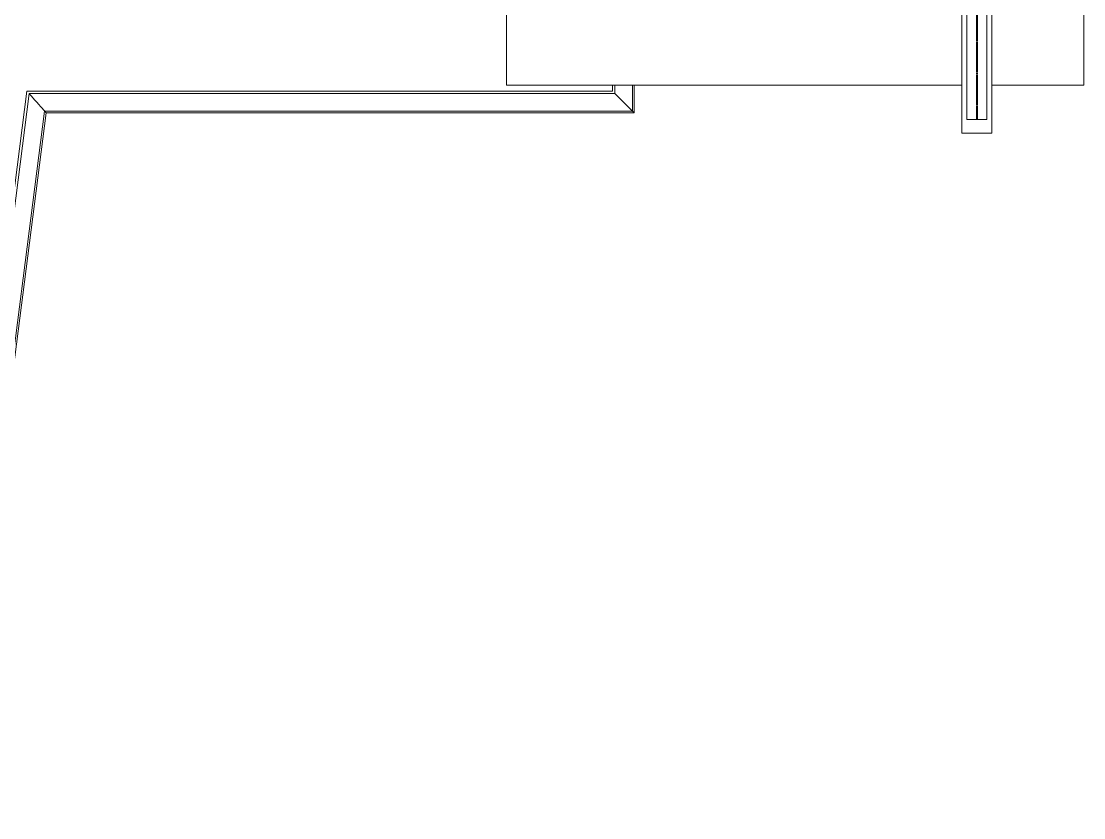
# Model space of a CAD drawing. Header units: inches. Extents: x -467 to 663, y -694 to -94.
# Drawn here: x 354.4 to 662.8, y -667.3 to -436.1 of the extents above; entities that cross this region are included whole.
import ezdxf

# ---------------------------------------------------------------- set-up
doc = ezdxf.new("R2010")
doc.units = ezdxf.units.IN
doc.header["$MEASUREMENT"] = 0
doc.linetypes.add('Hidden 1_8_', pattern=[0.1875, 0.125, -0.0625])
for name, color, linetype, lineweight in [('A-ROOF', 132, 'Continuous', 18), ('A-ROOF-OTLN', 132, 'Continuous', 9), ('Q-CASE', 31, 'Continuous', 9), ('S-BEAM', 12, 'Continuous', 9)]:
    doc.layers.add(name, color=color, linetype=linetype, lineweight=lineweight)

# ---------------------------------------------------------------- blocks, each defined once
blk = doc.blocks.new('W-Wide Flange - W10X26-1172307-1st Floor')
at = {"layer": 'S-BEAM'}
for p, q in [((-169.625, 2.885), (-169.625, -2.885)), ((-169.625, 2.885), (-135.25, 2.885)), ((-123.25, 2.885), (123.25, 2.885)), ((135.25, 2.885), (169.625, 2.885)), ((169.625, -2.885), (169.625, 2.885)), ((-169.625, -2.885), (-135.25, -2.885)), ((-123.25, -2.885), (123.25, -2.885)), ((135.25, -2.885), (169.625, -2.885))]:
    blk.add_line(p, q, dxfattribs=at)
at = {"layer": 'S-BEAM', "linetype": 'Hidden 1_8_'}
for p, q in [((-169.625, 0.13), (-135.25, 0.13)), ((-123.25, 0.13), (123.25, 0.13)), ((135.25, 0.13), (169.625, 0.13)), ((-169.625, -0.13), (-135.25, -0.13)), ((-123.25, -0.13), (123.25, -0.13)), ((135.25, -0.13), (169.625, -0.13))]:
    blk.add_line(p, q, dxfattribs=at)
blk = doc.blocks.new('Casework 13 - Casework 5-856016-1st Floor')
at = {"layer": 'Q-CASE'}
for p, q in [((129.82, 353.8), (129.61, 345.06)), ((129.82, 353.8), (168.18, 352.89)), ((180.18, 352.61), (426.61, 346.76)), ((438.6, 346.47), (476.97, 345.56)), ((476.76, 336.81), (476.97, 345.56)), ((167.97, 344.14), (129.61, 345.06)), ((426.4, 338.01), (179.97, 343.86)), ((476.76, 336.81), (438.4, 337.72))]:
    blk.add_line(p, q, dxfattribs=at)

msp = doc.modelspace()

# ---------------------------------------------------------------- linework, layer by layer
at = {"layer": 'A-ROOF'}
for p, q in [((662.78, -135.44), (662.78, -454.68)), ((495.22, -454.68), (495.22, -429.13)), ((495.22, -454.68), (627.41, -454.68)), ((636.16, -454.68), (662.78, -454.68))]:
    msp.add_line(p, q, dxfattribs=at)
at = {"layer": 'A-ROOF-OTLN'}
for p, q in [((356.05, -456.38), (329.82, -661.05)), ((525.97, -456.38), (356.05, -456.38)), ((525.97, -454.68), (525.97, -456.38)), ((526.72, -454.68), (526.72, -457.13)), ((531.78, -454.68), (531.78, -462.19)), ((532.27, -462.68), (532.27, -454.68)), ((356.71, -457.13), (330.48, -661.8)), ((526.72, -457.13), (356.71, -457.13)), ((361.16, -462.19), (334.93, -666.85)), ((531.78, -462.19), (361.16, -462.19)), ((335.36, -667.35), (361.6, -462.68)), ((361.6, -462.68), (532.27, -462.68))]:
    msp.add_line(p, q, dxfattribs=at)
at = {"layer": 'A-ROOF-OTLN', "flags": 128}
for points in [[(356.71, -457.13), (356.79, -457.22), (357.01, -457.47), (357.36, -457.86), (357.81, -458.38), (358.34, -458.99), (358.91, -459.63), (359.48, -460.28), (360.01, -460.88), (360.47, -461.4), (360.82, -461.8), (361.04, -462.05), (361.11, -462.13)], [(361.11, -462.13), (361.04, -462.05), (360.82, -461.8), (360.47, -461.4), (360.01, -460.88), (359.48, -460.28), (358.91, -459.63), (358.34, -458.99), (357.81, -458.38), (357.36, -457.86), (357.01, -457.47), (356.79, -457.22), (356.71, -457.13)], [(531.72, -462.13), (531.64, -462.05), (531.39, -461.8), (530.99, -461.4), (530.47, -460.88), (529.87, -460.28), (529.22, -459.63), (528.58, -458.99), (527.97, -458.38), (527.45, -457.86), (527.06, -457.47), (526.81, -457.22), (526.72, -457.13)], [(526.72, -457.13), (526.81, -457.22), (527.06, -457.47), (527.45, -457.86), (527.97, -458.38), (528.58, -458.99), (529.22, -459.63), (529.87, -460.28), (530.47, -460.88), (530.99, -461.4), (531.39, -461.8), (531.64, -462.05), (531.72, -462.13)], [(361.11, -462.13), (361.12, -462.14), (361.14, -462.16), (361.16, -462.19)], [(361.16, -462.19), (361.14, -462.16), (361.12, -462.14), (361.11, -462.13)], [(361.16, -462.19), (361.22, -462.26), (361.29, -462.33), (361.36, -462.41), (361.42, -462.48), (361.48, -462.55), (361.53, -462.61), (361.57, -462.65), (361.59, -462.68), (361.6, -462.68)], [(361.6, -462.68), (361.59, -462.68), (361.57, -462.65), (361.53, -462.61), (361.48, -462.55), (361.42, -462.48), (361.36, -462.41), (361.29, -462.33), (361.22, -462.26), (361.16, -462.19)], [(531.78, -462.19), (531.75, -462.16), (531.73, -462.14), (531.72, -462.13)], [(531.72, -462.13), (531.73, -462.14), (531.75, -462.16), (531.78, -462.19)], [(532.27, -462.68), (532.27, -462.68), (532.24, -462.65), (532.2, -462.61), (532.14, -462.55), (532.07, -462.48), (532, -462.41), (531.92, -462.33), (531.85, -462.26), (531.78, -462.19)], [(531.78, -462.19), (531.85, -462.26), (531.92, -462.33), (532, -462.41), (532.07, -462.48), (532.14, -462.55), (532.2, -462.61), (532.24, -462.65), (532.27, -462.68), (532.27, -462.68)]]:
    msp.add_lwpolyline(points, dxfattribs=at)

# ---------------------------------------------------------------- block references
at = {"layer": 'Q-CASE', "rotation": 271.3600000000001}
msp.add_blockref('Casework 13 - Casework 5-856016-1st Floor', (279.37, 0), dxfattribs=at)
at = {"layer": 'S-BEAM', "rotation": 269.9999999999999}
msp.add_blockref('W-Wide Flange - W10X26-1172307-1st Floor', (631.78, -295.01), dxfattribs=at)

doc.saveas('drawing.dxf')
